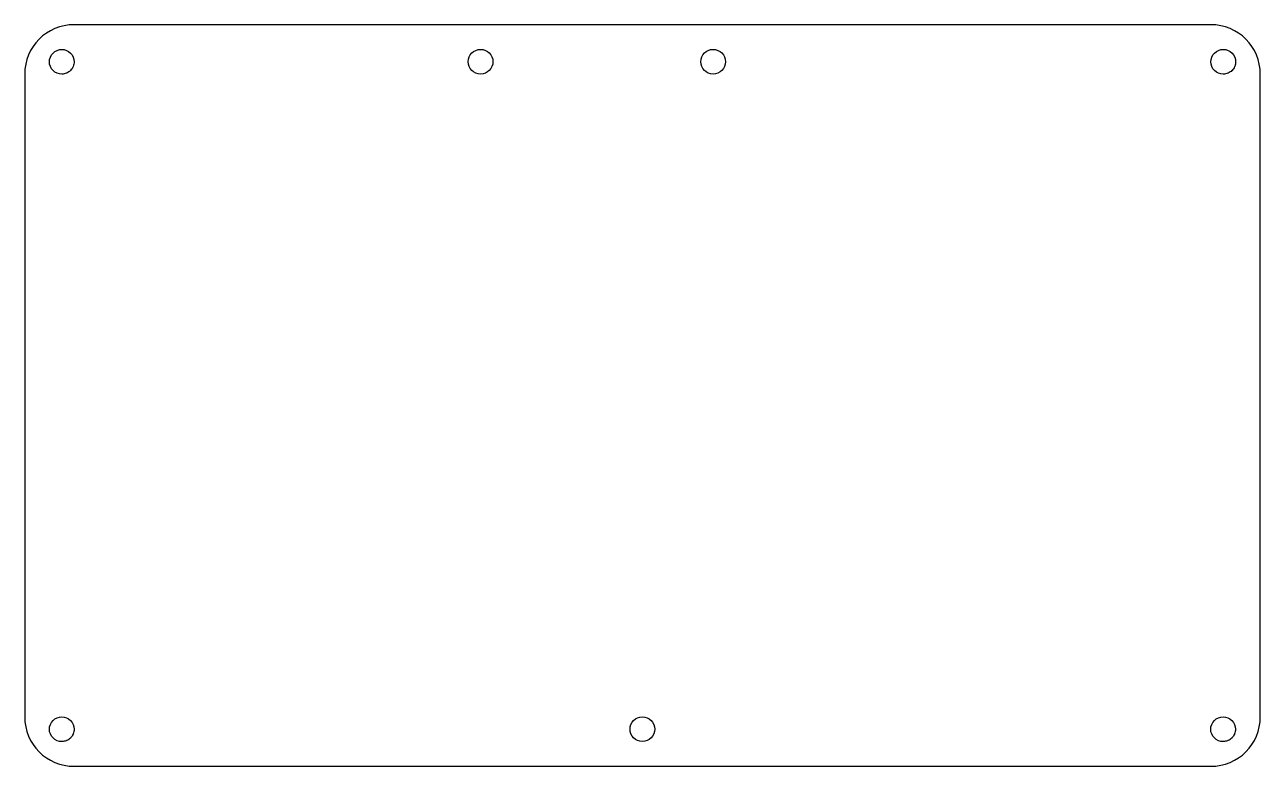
# Model space of a CAD drawing. Header units: millimetres. Extents: x 28 to 278, y 213 to 363.
import ezdxf

# ---------------------------------------------------------------- set-up
doc = ezdxf.new("R2010")
doc.units = ezdxf.units.MM
doc.layers.add('Layer_1', color=7, linetype='CONTINUOUS')

msp = doc.modelspace()

# ---------------------------------------------------------------- linework, layer by layer
at = {"layer": 'Layer_1', "color": 7}
for points in [[(267.89682, 362.89199), (37.89691, 362.89199)], [(27.897, 352.89156), (27.897, 222.89173)], [(277.89673, 222.89173), (277.89673, 352.89156)], [(35.40195, 222.88873), (35.40197, 222.88973)], [(270.37824, 222.89013), (270.37832, 222.88973)], [(37.89691, 212.89183), (267.89682, 212.89183)]]:
    msp.add_lwpolyline(points, dxfattribs=at)
for points in [[(35.40195, 357.89669)], [(120.13116, 357.90469)], [(167.19082, 357.90469)], [(270.41131, 357.89674)], [(152.8718, 222.89973)]]:
    msp.add_lwpolyline(points, close=True, dxfattribs=at)
for points in [[(37.89691, 362.89199), (32.35692, 362.89199), (27.897, 358.43156), (27.897, 352.89156)], [(277.89673, 352.89156), (277.89673, 358.43156), (273.43681, 362.89199), (267.89682, 362.89199)], [(33.63048, 357.15823), (34.099205, 357.630264), (34.736729, 357.896024), (35.40195, 357.89669)], [(35.40197, 357.89669), (36.065048, 357.896717), (36.700975, 357.633321), (37.16984, 357.164453)], [(117.63106, 355.40459), (117.63106, 356.78959), (118.74616, 357.90469), (120.13116, 357.90469)], [(120.13116, 357.90469), (121.51616, 357.90469), (122.63127, 356.78959), (122.63127, 355.40459)], [(164.69072, 355.40459), (164.69072, 356.78959), (165.80582, 357.90469), (167.19082, 357.90469)], [(167.19082, 357.90469), (168.57582, 357.90469), (169.69093, 356.78959), (169.69093, 355.40459)], [(268.63881, 357.15776), (269.107701, 357.630237), (269.745657, 357.89621), (270.41131, 357.89674)], [(270.41139, 357.89669), (271.074469, 357.896719), (271.710399, 357.633325), (272.179267, 357.164457)], [(33.627357, 353.62044), (33.158489, 354.089305), (32.895093, 354.725232), (32.89512, 355.38831)], [(32.89512, 355.38831), (32.895377, 356.052547), (33.159964, 356.689375), (33.63048, 357.15823)], [(37.16984, 357.164453), (37.638706, 356.695586), (37.902099, 356.059658), (37.90207, 355.39658)], [(37.90207, 355.39658), (37.899512, 355.073636), (37.834405, 354.754247), (37.71035, 354.45607)], [(120.13116, 352.90448), (118.74616, 352.90448), (117.63106, 354.01959), (117.63106, 355.40459)], [(122.63127, 355.40459), (122.63127, 354.01959), (121.51616, 352.90448), (120.13116, 352.90448)], [(167.19082, 352.90448), (165.80582, 352.90448), (164.69072, 354.01959), (164.69072, 355.40459)], [(169.69093, 355.40459), (169.69093, 354.01959), (168.57582, 352.90448), (167.19082, 352.90448)], [(268.636727, 353.62049), (268.167859, 354.089355), (267.904463, 354.725282), (267.90449, 355.38836)], [(267.90449, 355.38836), (267.90461, 356.052267), (268.168803, 356.688861), (268.63881, 357.15776)], [(272.179267, 357.164457), (272.648135, 356.695589), (272.911529, 356.059659), (272.9115, 355.39658)], [(272.9115, 355.39658), (272.908948, 355.072699), (272.843485, 354.752399), (272.71875, 354.45349)], [(35.39523, 352.88821), (34.732152, 352.888181), (34.096224, 353.151574), (33.627357, 353.62044)], [(35.45983, 352.90111), (35.438354, 352.896526), (35.416819, 352.892226), (35.39523, 352.88821)], [(36.28717, 353.06544), (36.022688, 352.964199), (35.742927, 352.908631), (35.45983, 352.90111)], [(36.40706, 353.11504), (36.367532, 353.097472), (36.327556, 353.080933), (36.28717, 353.06544)], [(37.14965, 353.61113), (36.933901, 353.402537), (36.682359, 353.234493), (36.40706, 353.11504)], [(37.16725, 353.62613), (37.161406, 353.621103), (37.15554, 353.616103), (37.14965, 353.61113)], [(37.69125, 354.41057), (37.567947, 354.118206), (37.390115, 353.851987), (37.16725, 353.62613)], [(37.71035, 354.45607), (37.704133, 354.440841), (37.697766, 354.425673), (37.69125, 354.41057)], [(270.4046, 352.88826), (269.741522, 352.888231), (269.105594, 353.151624), (268.636727, 353.62049)], [(270.4692, 352.90116), (270.447724, 352.896576), (270.426189, 352.892276), (270.4046, 352.88826)], [(271.29654, 353.06549), (271.032058, 352.964249), (270.752297, 352.908681), (270.4692, 352.90116)], [(271.4154, 353.11459), (271.376208, 353.097207), (271.336574, 353.080835), (271.29654, 353.06549)], [(272.15902, 353.6112), (271.943006, 353.402319), (271.691104, 353.234092), (271.4154, 353.11459)], [(272.17662, 353.6262), (272.170776, 353.621173), (272.16491, 353.616173), (272.15902, 353.6112)], [(272.70165, 354.41219), (272.578212, 354.119191), (272.400017, 353.852428), (272.17662, 353.6262)], [(272.71875, 354.45349), (272.713173, 354.439673), (272.707473, 354.425905), (272.70165, 354.41219)], [(27.897, 222.89173), (27.897, 217.35173), (32.35692, 212.89183), (37.89691, 212.89183)], [(33.63048, 222.15033), (34.099215, 222.622342), (34.736738, 222.88808), (35.40195, 222.88873)], [(35.40197, 222.88973), (36.065046, 222.889757), (36.700972, 222.626362), (37.169837, 222.157497)], [(150.37221, 220.39963), (150.37221, 221.78463), (151.4868, 222.89973), (152.8718, 222.89973)], [(152.8718, 222.89973), (154.2568, 222.89973), (155.37191, 221.78463), (155.37191, 220.39963)], [(267.89682, 212.89183), (273.43681, 212.89183), (277.89673, 217.35173), (277.89673, 222.89173)], [(268.60574, 222.15113), (269.074628, 222.623615), (269.712584, 222.889595), (270.37824, 222.89013)], [(270.37832, 222.88973), (271.041398, 222.889759), (271.677326, 222.626366), (272.146193, 222.1575)], [(33.627321, 218.612495), (33.158451, 219.081382), (32.895067, 219.717335), (32.89512, 220.38043)], [(32.89512, 220.38043), (32.895383, 221.04466), (33.159969, 221.681479), (33.63048, 222.15033)], [(37.169837, 222.157497), (37.638702, 221.688632), (37.902097, 221.052706), (37.90207, 220.38963)], [(37.90207, 220.38963), (37.89951, 220.06669), (37.834404, 219.747304), (37.71035, 219.44913)], [(152.8718, 217.90003), (151.4868, 217.90003), (150.37221, 219.01463), (150.37221, 220.39963)], [(155.37191, 220.39963), (155.37191, 219.01463), (154.2568, 217.90003), (152.8718, 217.90003)], [(268.603653, 218.613863), (268.134788, 219.082728), (267.871393, 219.718654), (267.87142, 220.38173)], [(267.87142, 220.38173), (267.87154, 221.045637), (268.135733, 221.682231), (268.60574, 222.15113)], [(272.146193, 222.1575), (272.615061, 221.688635), (272.878457, 221.052708), (272.87843, 220.38963)], [(272.87843, 220.38963), (272.875876, 220.065745), (272.81041, 219.745442), (272.68567, 219.44653)], [(35.39523, 217.88023), (34.732135, 217.880201), (34.096192, 218.143607), (33.627321, 218.612495)], [(35.45983, 217.89323), (35.438355, 217.888613), (35.41682, 217.884279), (35.39523, 217.88023)], [(36.28717, 218.05763), (36.022692, 217.956365), (35.742931, 217.900774), (35.45983, 217.89323)], [(36.40706, 218.10763), (36.367536, 218.089928), (36.32756, 218.073255), (36.28717, 218.05763)], [(37.14965, 218.60373), (36.933902, 218.395134), (36.68236, 218.227086), (36.40706, 218.10763)], [(37.16725, 218.61873), (37.161406, 218.613703), (37.15554, 218.608703), (37.14965, 218.60373)], [(37.69125, 219.40313), (37.567942, 219.11078), (37.390111, 218.844576), (37.16725, 218.61873)], [(37.71035, 219.44913), (37.704136, 219.433734), (37.697769, 219.4184), (37.69125, 219.40313)], [(270.37152, 217.88163), (269.708444, 217.881603), (269.072518, 218.144998), (268.603653, 218.613863)], [(270.43612, 217.89463), (270.414645, 217.890013), (270.39311, 217.885679), (270.37152, 217.88163)], [(271.26346, 218.05893), (270.998976, 217.957699), (270.719215, 217.902142), (270.43612, 217.89463)], [(271.38232, 218.10793), (271.343127, 218.09058), (271.303493, 218.074242), (271.26346, 218.05893)], [(272.12594, 218.60453), (271.909925, 218.395652), (271.658023, 218.227429), (271.38232, 218.10793)], [(272.14354, 218.61953), (272.137696, 218.614503), (272.13183, 218.609503), (272.12594, 218.60453)], [(272.66857, 219.40553), (272.545133, 219.112528), (272.366938, 218.845761), (272.14354, 218.61953)], [(272.68567, 219.44653), (272.680092, 219.432813), (272.674391, 219.419146), (272.66857, 219.40553)]]:
    msp.add_open_spline(points, degree=3, dxfattribs=at)

doc.saveas('drawing.dxf')
